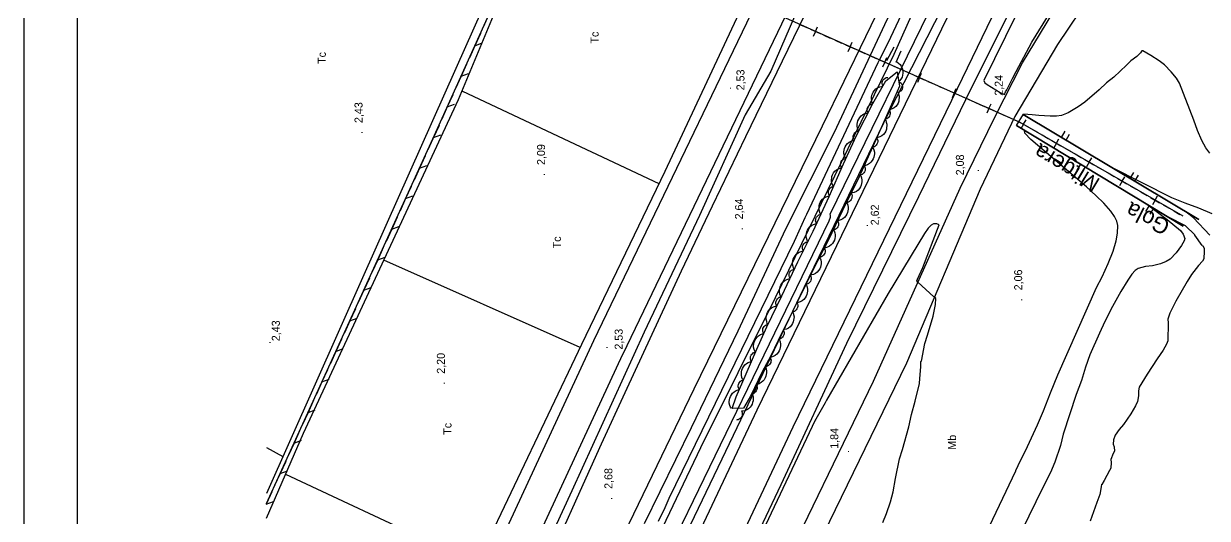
# Model space of a CAD drawing. Extents: x 730854 to 731444, y 4378581 to 4379608.
# Drawn here: x 730854.5 to 731076.4, y 4378956 to 4379048.6 of the extents above; entities that cross this region are included whole.
import ezdxf

# ---------------------------------------------------------------- set-up
doc = ezdxf.new("R2010")
doc.units = 0
doc.linetypes.add('DASHED', pattern=[0])
doc.linetypes.add('HIDDEN', pattern=[0])
doc.layers.get('0').update_dxf_attribs({"linetype": 'CONTINUOUS'})
for name, color, linetype in [('1', 7, 'CONTINUOUS'), ('11', 7, 'CONTINUOUS'), ('14', 7, 'CONTINUOUS'), ('2', 7, 'CONTINUOUS'), ('24', 7, 'CONTINUOUS'), ('25', 7, 'CONTINUOUS'), ('29', 7, 'CONTINUOUS'), ('36', 7, 'CONTINUOUS'), ('44', 7, 'CONTINUOUS'), ('48', 7, 'CONTINUOUS'), ('50', 7, 'CONTINUOUS'), ('51', 7, 'CONTINUOUS'), ('53', 7, 'CONTINUOUS'), ('56', 7, 'CONTINUOUS'), ('8', 7, 'CONTINUOUS'), ('9', 7, 'CONTINUOUS'), ('PATTERN_CLASS', 7, 'CONTINUOUS')]:
    doc.layers.add(name, color=color, linetype=linetype)

msp = doc.modelspace()

# ---------------------------------------------------------------- linework, layer by layer
at = {"layer": '1', "color": 0, "linetype": 'CONTINUOUS'}
for p, q in [((731074.82, 4379011.92), (731041.88, 4379031.63)), ((731040.66, 4379029.58), (731071.9, 4379010.71)), ((731049.08, 4379027.32), (731049.76, 4379028.47)), ((731049.93, 4379026.81), (731050.61, 4379027.95)), ((731052.65, 4379022.34), (731051.96, 4379021.2)), ((731053.5, 4379021.82), (731052.81, 4379020.69)), ((731061.95, 4379019.62), (731062.63, 4379020.76)), ((731062.8, 4379019.11), (731063.49, 4379020.25)), ((731065.49, 4379014.58), (731064.8, 4379013.45)), ((731066.34, 4379014.07), (731065.65, 4379012.93))]:
    msp.add_line(p, q, dxfattribs=at)
at = {"layer": '11', "color": 0, "linetype": 'CONTINUOUS'}
for p, q in [((730966.82, 4378986.66), (731006.11, 4379068.29)), ((730939.84, 4378928.53), (730966.85, 4378986.73))]:
    msp.add_line(p, q, dxfattribs=at)
msp.add_lwpolyline([(730934.4, 4378931.06), (730961.41, 4378989.26), (731000.7, 4379070.89)], dxfattribs=at)
at = {"layer": '14', "color": 0, "linetype": 'CONTINUOUS'}
for points in [[(731165.68, 4379363.71), (731123.98, 4379277.35), (731092.5, 4379212.29), (731060.73, 4379146.06), (731028.61, 4379079.71), (731004.18, 4379029.44), (730980.14, 4378980.16), (730956.62, 4378931.48), (730940.35, 4378897.28)], [(731161.49, 4379326.58), (731130.56, 4379262.41), (731106.65, 4379212.84), (731085.35, 4379169.19), (731057.22, 4379110.87), (731022.79, 4379039.71), (730991.97, 4378976.23), (730961.91, 4378912.55)], [(731168.25, 4379323.32), (731137.32, 4379259.15), (731113.4, 4379209.57), (731092.1, 4379165.92), (731063.97, 4379107.61), (731029.54, 4379036.44), (730998.73, 4378973), (730968.69, 4378909.35)], [(730955.02, 4378952.52), (730958.81, 4378961.06), (730962.82, 4378969.9), (730967.25, 4378979.54), (730972.31, 4378990.48), (730977.84, 4379002.31), (730983.67, 4379014.53), (730989.92, 4379027.51), (730996.77, 4379041.69), (731004.25, 4379057.19), (731012.22, 4379073.82), (731020.22, 4379090.58), (731027.8, 4379106.48), (731034.96, 4379121.44), (731041.73, 4379135.41), (731047.74, 4379147.65), (731052.65, 4379157.55), (731056.64, 4379165.61), (731060.01, 4379172.56), (731063.06, 4379178.98), (731065.85, 4379185.04), (731067.65, 4379189.29)]]:
    msp.add_lwpolyline(points, dxfattribs=at)
at = {"layer": '2', "color": 0, "linetype": 'CONTINUOUS'}
for p, q in [((731016.34, 4379041.71), (731017.73, 4379044.28)), ((731018.93, 4379043.5), (731017.99, 4379041.35)), ((731040.64, 4379029.55), (731041.93, 4379031.71))]:
    msp.add_line(p, q, dxfattribs=at)
at = {"layer": '24', "color": 0, "linetype": 'CONTINUOUS'}
for points in [[(731075.47, 4379007.09), (731074.08, 4379009.03), (731074.09, 4379009.05), (731072.34, 4379010.76), (731072.33, 4379010.77), (731069.16, 4379012.37)], [(731076.91, 4379009.01), (731073.83, 4379012.27), (731073.82, 4379012.27), (731072.42, 4379013.36)], [(731075.47, 4379007.09), (731075.58, 4379007.02), (731075.81, 4379006.57), (731075.85, 4379005.98), (731075.75, 4379004.56), (731075.49, 4379004.13), (731074.75, 4379003.31), (731073.47, 4379001.66), (731072.66, 4379000.32), (731070.51, 4378996.61), (731069.38, 4378994.39), (731069.04, 4378993.28), (731069.05, 4378992.55), (731069, 4378989.19), (731068.76, 4378988.57), (731068.13, 4378987.48), (731067, 4378985.84), (731065.12, 4378982.96), (731063.65, 4378980.5), (731063.51, 4378979.82), (731063.53, 4378978.87), (731063.34, 4378977.86), (731062.95, 4378977.01), (731062.08, 4378975.54), (731060.73, 4378973.53), (731059.87, 4378972.6), (731059.16, 4378971.53), (731058.83, 4378970.65), (731058.76, 4378969.83), (731058.95, 4378969.34), (731059.03, 4378968.52), (731058.77, 4378968.08), (731058.33, 4378966.94), (731058.39, 4378966.42), (731058.31, 4378965.34), (731058.05, 4378964.91), (731057.08, 4378963.01), (731056.62, 4378962.28), (731056.58, 4378962.32), (731056.54, 4378961.82), (731056.24, 4378960.42), (731055.73, 4378958.9), (731054.48, 4378955.41)]]:
    msp.add_lwpolyline(points, dxfattribs=at)
at = {"layer": '25', "color": 0, "linetype": 'HIDDEN'}
msp.add_lwpolyline([(730952.85, 4378908.13), (730964.58, 4378933.85), (730981.43, 4378969.25), (730995.44, 4378997.31), (731017.73, 4379042.92), (731028.85, 4379067.8), (731039.36, 4379088.59), (731052.05, 4379113.94), (731064.09, 4379138.82), (731078.41, 4379169.88), (731093.27, 4379200.04), (731110.92, 4379236.38), (731132.75, 4379280.9), (731141.61, 4379300.67), (731156.14, 4379329.29)], dxfattribs=at)
at = {"layer": '29', "color": 0, "linetype": 'CONTINUOUS'}
for p, q in [((730941.68, 4379050.24), (730940.66, 4379047.96)), ((730940.13, 4379046.79), (730939.1, 4379044.51)), ((730939.1, 4379044.51), (730938.07, 4379042.23)), ((730939.1, 4379044.51), (730940.46, 4379045.02)), ((730937.54, 4379041.05), (730936.51, 4379038.77)), ((730936.51, 4379038.77), (730935.49, 4379036.49)), ((730936.51, 4379038.77), (730937.87, 4379039.28)), ((730934.95, 4379035.31), (730933.93, 4379033.03)), ((730933.93, 4379033.03), (730932.9, 4379030.76)), ((730933.93, 4379033.03), (730935.29, 4379033.55)), ((730932.37, 4379029.58), (730931.34, 4379027.3)), ((730931.34, 4379027.3), (730932.7, 4379027.81)), ((730929.77, 4379023.85), (730928.73, 4379021.57)), ((730928.73, 4379021.57), (730927.69, 4379019.3)), ((730928.73, 4379021.57), (730930.09, 4379022.08)), ((730927.15, 4379018.13), (730926.11, 4379015.85)), ((730926.11, 4379015.85), (730925.08, 4379013.58)), ((730926.11, 4379015.85), (730927.48, 4379016.36)), ((730924.54, 4379012.4), (730923.5, 4379010.13)), ((730923.5, 4379010.13), (730922.46, 4379007.85)), ((730923.5, 4379010.13), (730924.86, 4379010.64)), ((730921.93, 4379006.68), (730920.89, 4379004.4)), ((730920.89, 4379004.4), (730919.85, 4379002.13)), ((730920.89, 4379004.4), (730922.25, 4379004.91)), ((730919.31, 4379000.96), (730918.27, 4378998.68)), ((730918.27, 4378998.68), (730917.23, 4378996.41)), ((730918.27, 4378998.68), (730919.63, 4378999.19)), ((730916.7, 4378995.23), (730915.66, 4378992.96)), ((730915.66, 4378992.96), (730914.62, 4378990.68)), ((730915.66, 4378992.96), (730917.02, 4378993.47)), ((730914.08, 4378989.51), (730913.05, 4378987.23)), ((730913.05, 4378987.23), (730914.41, 4378987.74)), ((730913.05, 4378987.23), (730912.01, 4378984.96)), ((730911.47, 4378983.78), (730910.43, 4378981.51)), ((730910.43, 4378981.51), (730909.39, 4378979.24)), ((730910.43, 4378981.51), (730911.79, 4378982.02)), ((730908.86, 4378978.06), (730907.82, 4378975.79)), ((730907.82, 4378975.79), (730906.78, 4378973.51)), ((730907.82, 4378975.79), (730909.18, 4378976.29)), ((730906.24, 4378972.34), (730905.2, 4378970.06)), ((730905.2, 4378970.06), (730904.17, 4378967.79)), ((730905.2, 4378970.06), (730906.56, 4378970.57)), ((730903.63, 4378966.61), (730902.59, 4378964.34)), ((730902.59, 4378964.34), (730901.54, 4378962.07)), ((730902.59, 4378964.34), (730903.95, 4378964.85)), ((730899.95, 4378958.63), (730901.32, 4378959.13)), ((730901, 4378960.9), (730900, 4378958.73))]:
    msp.add_line(p, q, dxfattribs=at)
msp.add_lwpolyline([(730931.34, 4379027.3), (730931.22, 4379027.03), (730930.3, 4379025.02)], dxfattribs=at)
at = {"layer": '44', "color": 0, "linetype": 'CONTINUOUS'}
for points in [[(731158.56, 4379326.09), (731158.64, 4379326), (731158.39, 4379325.56), (731157.21, 4379323.21), (731154.36, 4379317.31), (731005.65, 4379012.9), (731005.73, 4379012.82), (731005.7, 4379012.31), (731005.43, 4379011.62), (731004.48, 4379009.59), (730963.69, 4378925.61)], [(730973.5, 4378955.39), (730974.76, 4378958), (730975.5, 4378959.75), (730998.99, 4379007.86), (730999.34, 4379008.59), (731001.04, 4379012.31), (731001.33, 4379012.92), (731014.7, 4379041.35), (731015.04, 4379041.98), (731016.56, 4379045.03), (731019.1, 4379050.34), (731019.76, 4379051.8), (731038.36, 4379089.73), (731038.91, 4379090.85), (731039.49, 4379092.06), (731062.98, 4379141.34), (731063.34, 4379142.19), (731065.12, 4379146.33), (731083.81, 4379185.67), (731084.29, 4379186.53), (731105.67, 4379231.48)], [(731048.73, 4379066.83), (731034.52, 4379038), (731034.71, 4379037.53), (731035.13, 4379037.25), (731037.56, 4379035.77), (731038.41, 4379035.39), (731038.6, 4379035.89), (731038.86, 4379036.27), (731039.49, 4379037.6), (731039.87, 4379038.36), (731040.57, 4379039.69), (731043.54, 4379045.2), (731050.38, 4379056.35)], [(731076.87, 4379024.38), (731076.14, 4379025.4), (731075.41, 4379026.73), (731074.57, 4379028.61), (731073.86, 4379030.57), (731071.22, 4379037.46), (731070.63, 4379038.42), (731069.67, 4379039.62), (731068.42, 4379040.91), (731067.4, 4379041.67), (731065.81, 4379042.67), (731064.31, 4379043.57), (731064.17, 4379043.57), (731063.89, 4379043.15), (731063.18, 4379042.46), (731062.09, 4379041.69), (731061.25, 4379040.86), (731058.89, 4379038.63), (731057.5, 4379037.55), (731056.12, 4379036.27), (731053.47, 4379033.92), (731052.23, 4379033.07), (731050.31, 4379031.94), (731049.06, 4379031.42), (731048.12, 4379031.28), (731046.97, 4379031.3), (731044.8, 4379031.46), (731043.6, 4379031.57), (731041.93, 4379031.71)], [(731012.95, 4378906.96), (731040.51, 4378964.83), (731040.52, 4378964.94), (731040.94, 4378965.84), (731042.7, 4378969.42), (731044.6, 4378973.48), (731045.68, 4378976.08), (731047.02, 4378979.48), (731048.42, 4378982.82), (731055.63, 4378999.21), (731056.68, 4379001.23), (731057.83, 4379003.71), (731058.76, 4379006.04), (731059.34, 4379007.92), (731059.6, 4379009.41), (731059.65, 4379010.83), (731059.46, 4379011.61), (731059.02, 4379012.5), (731058.3, 4379013.5), (731057.02, 4379015), (731055.61, 4379016.4), (731053.77, 4379018.04), (731043.3, 4379026.91), (731042.2, 4379028.15), (731042.15, 4379028.68)], [(731058.44, 4379021.72), (731069.72, 4379016.05), (731072.22, 4379015.04), (731074.76, 4379014.13), (731077.27, 4379013.07)], [(731065.29, 4379014.7), (731068.92, 4379011.92), (731071.4, 4379009.9), (731071.92, 4379009.19), (731072.23, 4379008.4), (731072.07, 4379007.92), (731071.56, 4379007.06), (731070.56, 4379005.71), (731069.45, 4379004.53), (731068.7, 4379004.06), (731067.62, 4379003.63), (731066.16, 4379003.25), (731064.85, 4379003.11), (731063.46, 4379002.76), (731062.92, 4379002.39), (731062.27, 4379001.69), (731061.53, 4379000.6), (731060.23, 4378998.44), (731058.64, 4378995.64), (731057.18, 4378992.86), (731056.19, 4378990.67), (731054.42, 4378986.56), (731053.57, 4378984.25), (731052.81, 4378981.8), (731051.86, 4378979.12), (731049.38, 4378971.71), (731048.9, 4378969.58), (731047.86, 4378966.44), (731047.03, 4378964.51), (731045.65, 4378961.82), (731032.13, 4378934.23)], [(731015.58, 4378955.16), (731016.29, 4378956.86), (731017.04, 4378959.06), (731017.49, 4378960.91), (731017.96, 4378963.41), (731018.72, 4378967.08), (731019.26, 4378968.86), (731020.46, 4378973.1), (731020.97, 4378975.41), (731021.65, 4378977.88), (731022.48, 4378981.21), (731022.5, 4378982.17), (731022.7, 4378984.34), (731022.72, 4378985.32), (731022.84, 4378985.42), (731023.48, 4378988.71), (731023.97, 4378990.29), (731024.99, 4378993.82), (731025.48, 4378996.04), (731025.5, 4378997.11), (731025.13, 4378997.46), (731022.14, 4379000.17), (731021.97, 4379000.45), (731022.08, 4379000.76), (731023.07, 4379002.97), (731026.17, 4379010.92), (731025.69, 4379011.13), (731025.1, 4379011.12), (731024.65, 4379010.88), (731024.08, 4379010.31), (731023.4, 4379009.33), (731022.13, 4379007.26), (731016.6, 4378998.07), (731005.05, 4378978.07), (731004.78, 4378977.62), (731003.03, 4378974.55), (731002.91, 4378974.33), (730993.03, 4378953.48)]]:
    msp.add_lwpolyline(points, dxfattribs=at)
at = {"layer": '51', "color": 0, "linetype": 'CONTINUOUS'}
for p, q in [((730936.75, 4379036), (730973.61, 4379018.68)), ((730958.84, 4378987.95), (730922.05, 4379004.34)), ((730900, 4378969.25), (730903.07, 4378967.52)), ((730903.61, 4378964.22), (730939.46, 4378947.47))]:
    msp.add_line(p, q, dxfattribs=at)
for points in [[(730900, 4379096.65), (730914.78, 4379088.27), (730938.98, 4379074.17), (730948.26, 4379068.87), (730935.55, 4379040.26), (730918.02, 4379001.02), (730900, 4378960.63)], [(730945.7, 4379057.73), (730951.57, 4379068.73), (730953.1, 4379068.28), (730961.98, 4379065.15), (730968.97, 4379062.14), (730975.09, 4379058.81), (730980.79, 4379055.85), (730985.22, 4379053.63), (730989.1, 4379051.63), (730974.69, 4379020.92), (730959.11, 4378988.51), (730940.12, 4378948.81), (730927.71, 4378923.38), (730919.74, 4378908.62), (730900, 4378919.55)], [(730900, 4378956), (730906.99, 4378971.89), (730936.02, 4379034.42), (730945.7, 4379057.73)]]:
    msp.add_lwpolyline(points, dxfattribs=at)
at = {"layer": '53', "color": 0, "linetype": 'CONTINUOUS'}
for points in [[(731018.01, 4379041.57), (731018.23, 4379041.48), (731018.51, 4379041.25), (731018.82, 4379040.96), (731018.99, 4379040.69), (731019.12, 4379040.4), (731019.25, 4379040.1), (731019.32, 4379039.76), (731019.33, 4379039.39), (731019.3, 4379039), (731019.18, 4379038.63), (731018.98, 4379038.24), (731018.75, 4379037.96), (731018.56, 4379037.8), (731018.79, 4379037.65), (731019.01, 4379037.46), (731019.12, 4379037.27), (731019.21, 4379037.09), (731019.25, 4379036.83), (731019.24, 4379036.6), (731019.2, 4379036.36), (731019.12, 4379036.15), (731018.96, 4379036.02), (731018.85, 4379035.91)], [(731013.69, 4379033.6), (731013.58, 4379033.8), (731013.49, 4379034.16), (731013.43, 4379034.58), (731013.46, 4379034.89), (731013.54, 4379035.21), (731013.63, 4379035.52), (731013.78, 4379035.83), (731014, 4379036.13), (731014.27, 4379036.41), (731014.59, 4379036.63), (731014.99, 4379036.81), (731015.35, 4379036.89), (731015.6, 4379036.9), (731015.5, 4379037.16), (731015.45, 4379037.44), (731015.48, 4379037.66), (731015.53, 4379037.86), (731015.66, 4379038.09), (731015.8, 4379038.26), (731015.99, 4379038.43), (731016.18, 4379038.54), (731016.38, 4379038.55), (731016.54, 4379038.56)], [(731018.29, 4379035.98), (731018.43, 4379035.79), (731018.55, 4379035.45), (731018.65, 4379035.04), (731018.65, 4379034.72), (731018.61, 4379034.4), (731018.56, 4379034.09), (731018.44, 4379033.76), (731018.25, 4379033.43), (731018.01, 4379033.12), (731017.72, 4379032.87), (731017.34, 4379032.66), (731016.99, 4379032.54), (731016.75, 4379032.5), (731016.87, 4379032.25), (731016.95, 4379031.97), (731016.94, 4379031.76), (731016.92, 4379031.55), (731016.81, 4379031.31), (731016.69, 4379031.13), (731016.52, 4379030.94), (731016.34, 4379030.81), (731016.14, 4379030.78), (731015.99, 4379030.75)], [(731011.07, 4379028.52), (731010.94, 4379028.71), (731010.85, 4379029.07), (731010.77, 4379029.48), (731010.78, 4379029.8), (731010.85, 4379030.12), (731010.92, 4379030.43), (731011.06, 4379030.75), (731011.27, 4379031.06), (731011.52, 4379031.35), (731011.83, 4379031.59), (731012.22, 4379031.78), (731012.58, 4379031.88), (731012.82, 4379031.9), (731012.72, 4379032.15), (731012.65, 4379032.44), (731012.67, 4379032.65), (731012.71, 4379032.85), (731012.83, 4379033.09), (731012.97, 4379033.26), (731013.15, 4379033.44), (731013.33, 4379033.56), (731013.54, 4379033.58), (731013.69, 4379033.6)], [(731015.98, 4379030.75), (731016.12, 4379030.56), (731016.23, 4379030.21), (731016.34, 4379029.81), (731016.34, 4379029.49), (731016.29, 4379029.17), (731016.24, 4379028.85), (731016.12, 4379028.52), (731015.93, 4379028.2), (731015.69, 4379027.89), (731015.4, 4379027.64), (731015.02, 4379027.43), (731014.67, 4379027.31), (731014.42, 4379027.28), (731014.54, 4379027.03), (731014.63, 4379026.75), (731014.62, 4379026.53), (731014.59, 4379026.33), (731014.48, 4379026.09), (731014.36, 4379025.9), (731014.19, 4379025.72), (731014.01, 4379025.59), (731013.81, 4379025.56), (731013.65, 4379025.53)], [(731008.64, 4379023.34), (731008.5, 4379023.53), (731008.39, 4379023.88), (731008.29, 4379024.29), (731008.3, 4379024.61), (731008.34, 4379024.93), (731008.4, 4379025.24), (731008.53, 4379025.57), (731008.72, 4379025.89), (731008.96, 4379026.2), (731009.26, 4379026.44), (731009.64, 4379026.65), (731009.99, 4379026.77), (731010.24, 4379026.8), (731010.12, 4379027.05), (731010.04, 4379027.33), (731010.05, 4379027.54), (731010.08, 4379027.75), (731010.19, 4379027.98), (731010.32, 4379028.17), (731010.49, 4379028.35), (731010.67, 4379028.48), (731010.87, 4379028.51), (731011.03, 4379028.53)], [(731013.65, 4379025.53), (731013.79, 4379025.34), (731013.91, 4379024.99), (731014.01, 4379024.58), (731014.01, 4379024.26), (731013.97, 4379023.94), (731013.91, 4379023.63), (731013.79, 4379023.3), (731013.6, 4379022.98), (731013.36, 4379022.67), (731013.07, 4379022.42), (731012.68, 4379022.2), (731012.34, 4379022.08), (731012.09, 4379022.05), (731012.21, 4379021.8), (731012.29, 4379021.52), (731012.29, 4379021.31), (731012.26, 4379021.1), (731012.15, 4379020.86), (731012.03, 4379020.68), (731011.86, 4379020.49), (731011.68, 4379020.36), (731011.48, 4379020.33), (731011.32, 4379020.3)], [(731006.32, 4379018.11), (731006.19, 4379018.3), (731006.07, 4379018.65), (731005.96, 4379019.05), (731005.96, 4379019.37), (731006, 4379019.69), (731006.05, 4379020.01), (731006.17, 4379020.34), (731006.36, 4379020.66), (731006.59, 4379020.97), (731006.89, 4379021.22), (731007.27, 4379021.44), (731007.62, 4379021.56), (731007.86, 4379021.59), (731007.74, 4379021.84), (731007.65, 4379022.12), (731007.66, 4379022.34), (731007.69, 4379022.54), (731007.79, 4379022.78), (731007.92, 4379022.97), (731008.09, 4379023.15), (731008.26, 4379023.28), (731008.46, 4379023.32), (731008.62, 4379023.35)], [(731011.34, 4379020.3), (731011.46, 4379020.1), (731011.57, 4379019.75), (731011.65, 4379019.34), (731011.64, 4379019.02), (731011.58, 4379018.7), (731011.52, 4379018.39), (731011.38, 4379018.07), (731011.18, 4379017.75), (731010.93, 4379017.45), (731010.62, 4379017.21), (731010.23, 4379017.02), (731009.88, 4379016.91), (731009.63, 4379016.89), (731009.74, 4379016.63), (731009.82, 4379016.35), (731009.8, 4379016.14), (731009.76, 4379015.93), (731009.65, 4379015.7), (731009.51, 4379015.52), (731009.34, 4379015.34), (731009.15, 4379015.22), (731008.95, 4379015.2), (731008.8, 4379015.17)], [(731003.96, 4379012.9), (731003.83, 4379013.09), (731003.72, 4379013.44), (731003.62, 4379013.85), (731003.62, 4379014.17), (731003.67, 4379014.49), (731003.73, 4379014.8), (731003.85, 4379015.13), (731004.05, 4379015.45), (731004.29, 4379015.75), (731004.59, 4379016), (731004.97, 4379016.21), (731005.32, 4379016.32), (731005.56, 4379016.35), (731005.45, 4379016.61), (731005.37, 4379016.89), (731005.38, 4379017.1), (731005.41, 4379017.31), (731005.52, 4379017.54), (731005.65, 4379017.73), (731005.82, 4379017.91), (731006, 4379018.04), (731006.2, 4379018.07), (731006.35, 4379018.09)], [(731008.78, 4379015.18), (731008.91, 4379014.99), (731009.01, 4379014.63), (731009.11, 4379014.22), (731009.1, 4379013.91), (731009.04, 4379013.59), (731008.98, 4379013.27), (731008.85, 4379012.95), (731008.65, 4379012.63), (731008.4, 4379012.33), (731008.1, 4379012.09), (731007.71, 4379011.89), (731007.36, 4379011.78), (731007.11, 4379011.75), (731007.22, 4379011.5), (731007.3, 4379011.22), (731007.28, 4379011), (731007.25, 4379010.8), (731007.14, 4379010.56), (731007.01, 4379010.38), (731006.83, 4379010.2), (731006.65, 4379010.08), (731006.45, 4379010.05), (731006.29, 4379010.03)], [(731001.57, 4379007.7), (731001.44, 4379007.9), (731001.32, 4379008.25), (731001.22, 4379008.65), (731001.23, 4379008.97), (731001.27, 4379009.29), (731001.33, 4379009.61), (731001.46, 4379009.93), (731001.65, 4379010.25), (731001.89, 4379010.56), (731002.19, 4379010.81), (731002.58, 4379011.02), (731002.93, 4379011.13), (731003.17, 4379011.16), (731003.06, 4379011.41), (731002.97, 4379011.69), (731002.99, 4379011.91), (731003.01, 4379012.11), (731003.12, 4379012.35), (731003.25, 4379012.53), (731003.43, 4379012.72), (731003.6, 4379012.84), (731003.81, 4379012.87), (731003.96, 4379012.9)], [(731006.33, 4379010.01), (731006.46, 4379009.81), (731006.56, 4379009.46), (731006.64, 4379009.04), (731006.62, 4379008.73), (731006.56, 4379008.41), (731006.49, 4379008.1), (731006.35, 4379007.78), (731006.15, 4379007.47), (731005.89, 4379007.17), (731005.58, 4379006.93), (731005.19, 4379006.74), (731004.84, 4379006.64), (731004.59, 4379006.62), (731004.7, 4379006.36), (731004.77, 4379006.08), (731004.75, 4379005.87), (731004.71, 4379005.66), (731004.59, 4379005.43), (731004.45, 4379005.25), (731004.27, 4379005.08), (731004.09, 4379004.96), (731003.89, 4379004.94), (731003.73, 4379004.91)], [(730998.98, 4379002.6), (730998.85, 4379002.8), (730998.75, 4379003.15), (730998.66, 4379003.56), (730998.67, 4379003.88), (730998.73, 4379004.2), (730998.8, 4379004.51), (730998.93, 4379004.83), (730999.13, 4379005.15), (730999.38, 4379005.45), (730999.69, 4379005.69), (731000.08, 4379005.88), (731000.43, 4379005.99), (731000.68, 4379006.01), (731000.57, 4379006.27), (731000.49, 4379006.55), (731000.51, 4379006.76), (731000.55, 4379006.97), (731000.66, 4379007.2), (731000.79, 4379007.38), (731000.97, 4379007.56), (731001.15, 4379007.68), (731001.36, 4379007.71), (731001.51, 4379007.73)], [(731003.73, 4379004.91), (731003.85, 4379004.72), (731003.95, 4379004.36), (731004.04, 4379003.95), (731004.02, 4379003.63), (731003.96, 4379003.32), (731003.89, 4379003), (731003.75, 4379002.68), (731003.54, 4379002.37), (731003.29, 4379002.07), (731002.98, 4379001.84), (731002.59, 4379001.65), (731002.23, 4379001.55), (731001.99, 4379001.53), (731002.09, 4379001.27), (731002.16, 4379000.99), (731002.14, 4379000.77), (731002.11, 4379000.57), (731001.99, 4379000.34), (731001.85, 4379000.16), (731001.67, 4378999.98), (731001.49, 4378999.86), (731001.28, 4378999.84), (731001.13, 4378999.82)], [(730996.53, 4378997.43), (730996.4, 4378997.63), (730996.29, 4378997.98), (730996.2, 4378998.39), (730996.21, 4378998.71), (730996.26, 4378999.03), (730996.32, 4378999.34), (730996.45, 4378999.66), (730996.65, 4378999.98), (730996.89, 4379000.28), (730997.2, 4379000.53), (730997.58, 4379000.73), (730997.93, 4379000.84), (730998.18, 4379000.87), (730998.07, 4379001.12), (730997.99, 4379001.4), (730998.01, 4379001.61), (730998.04, 4379001.82), (730998.15, 4379002.05), (730998.28, 4379002.24), (730998.46, 4379002.42), (730998.64, 4379002.54), (730998.84, 4379002.57), (730999, 4379002.59)], [(731001.16, 4378999.8), (731001.29, 4378999.61), (731001.39, 4378999.26), (731001.48, 4378998.84), (731001.47, 4378998.53), (731001.41, 4378998.21), (731001.35, 4378997.9), (731001.21, 4378997.57), (731001.01, 4378997.26), (731000.76, 4378996.96), (731000.45, 4378996.72), (731000.07, 4378996.52), (730999.71, 4378996.42), (730999.47, 4378996.39), (730999.58, 4378996.14), (730999.65, 4378995.86), (730999.63, 4378995.64), (730999.6, 4378995.44), (730999.48, 4378995.2), (730999.35, 4378995.02), (730999.17, 4378994.84), (730998.99, 4378994.72), (730998.79, 4378994.7), (730998.63, 4378994.67)], [(730994.05, 4378992.28), (730993.92, 4378992.47), (730993.81, 4378992.83), (730993.72, 4378993.24), (730993.73, 4378993.55), (730993.78, 4378993.87), (730993.84, 4378994.19), (730993.98, 4378994.51), (730994.17, 4378994.83), (730994.42, 4378995.13), (730994.72, 4378995.37), (730995.11, 4378995.57), (730995.46, 4378995.68), (730995.71, 4378995.71), (730995.6, 4378995.96), (730995.52, 4378996.24), (730995.53, 4378996.46), (730995.57, 4378996.66), (730995.68, 4378996.9), (730995.81, 4378997.08), (730995.99, 4378997.26), (730996.17, 4378997.38), (730996.37, 4378997.41), (730996.53, 4378997.43)], [(730998.62, 4378994.68), (730998.75, 4378994.48), (730998.85, 4378994.13), (730998.94, 4378993.72), (730998.92, 4378993.4), (730998.86, 4378993.08), (730998.8, 4378992.77), (730998.66, 4378992.45), (730998.46, 4378992.13), (730998.21, 4378991.84), (730997.9, 4378991.6), (730997.51, 4378991.4), (730997.16, 4378991.3), (730996.91, 4378991.28), (730997.02, 4378991.02), (730997.09, 4378990.74), (730997.07, 4378990.52), (730997.04, 4378990.32), (730996.92, 4378990.09), (730996.79, 4378989.91), (730996.61, 4378989.73), (730996.42, 4378989.61), (730996.22, 4378989.58), (730996.07, 4378989.56)], [(730991.7, 4378987.06), (730991.57, 4378987.25), (730991.45, 4378987.6), (730991.35, 4378988.01), (730991.35, 4378988.33), (730991.39, 4378988.65), (730991.44, 4378988.96), (730991.57, 4378989.29), (730991.76, 4378989.61), (730991.99, 4378989.92), (730992.29, 4378990.17), (730992.67, 4378990.39), (730993.02, 4378990.5), (730993.26, 4378990.54), (730993.15, 4378990.79), (730993.06, 4378991.07), (730993.07, 4378991.28), (730993.1, 4378991.49), (730993.2, 4378991.72), (730993.33, 4378991.91), (730993.5, 4378992.1), (730993.68, 4378992.22), (730993.88, 4378992.26), (730994.03, 4378992.29)], [(730996.09, 4378989.55), (730996.22, 4378989.36), (730996.32, 4378989.01), (730996.42, 4378988.6), (730996.41, 4378988.28), (730996.36, 4378987.96), (730996.3, 4378987.65), (730996.16, 4378987.32), (730995.97, 4378987.01), (730995.72, 4378986.7), (730995.42, 4378986.46), (730995.03, 4378986.25), (730994.68, 4378986.15), (730994.44, 4378986.12), (730994.55, 4378985.87), (730994.62, 4378985.59), (730994.61, 4378985.37), (730994.58, 4378985.16), (730994.47, 4378984.93), (730994.33, 4378984.75), (730994.16, 4378984.57), (730993.98, 4378984.44), (730993.78, 4378984.42), (730993.62, 4378984.39)], [(730989.43, 4378981.81), (730989.29, 4378982), (730989.17, 4378982.35), (730989.06, 4378982.76), (730989.06, 4378983.08), (730989.1, 4378983.4), (730989.15, 4378983.71), (730989.27, 4378984.04), (730989.46, 4378984.36), (730989.69, 4378984.68), (730989.99, 4378984.93), (730990.36, 4378985.15), (730990.71, 4378985.27), (730990.96, 4378985.3), (730990.83, 4378985.55), (730990.75, 4378985.83), (730990.75, 4378986.05), (730990.78, 4378986.25), (730990.88, 4378986.49), (730991.01, 4378986.68), (730991.18, 4378986.86), (730991.35, 4378987), (730991.55, 4378987.03), (730991.71, 4378987.06)], [(730993.45, 4378984.48), (730993.58, 4378984.28), (730993.69, 4378983.93), (730993.78, 4378983.52), (730993.78, 4378983.21), (730993.73, 4378982.89), (730993.67, 4378982.57), (730993.54, 4378982.25), (730993.34, 4378981.93), (730993.1, 4378981.63), (730992.8, 4378981.38), (730992.41, 4378981.18), (730992.06, 4378981.06), (730991.82, 4378981.04), (730991.93, 4378980.78), (730992.01, 4378980.5), (730991.99, 4378980.29), (730991.96, 4378980.08), (730991.85, 4378979.85), (730991.72, 4378979.67), (730991.55, 4378979.48), (730991.37, 4378979.36), (730991.17, 4378979.33), (730991.01, 4378979.3)], [(730987.16, 4378976.56), (730987.03, 4378976.75), (730986.91, 4378977.1), (730986.8, 4378977.5), (730986.79, 4378977.82), (730986.83, 4378978.14), (730986.88, 4378978.46), (730987, 4378978.79), (730987.19, 4378979.11), (730987.42, 4378979.42), (730987.71, 4378979.68), (730988.09, 4378979.9), (730988.44, 4378980.02), (730988.68, 4378980.05), (730988.56, 4378980.3), (730988.47, 4378980.58), (730988.48, 4378980.8), (730988.5, 4378981), (730988.61, 4378981.24), (730988.73, 4378981.43), (730988.9, 4378981.62), (730989.08, 4378981.75), (730989.28, 4378981.78), (730989.43, 4378981.81)], [(730991.05, 4378979.28), (730991.16, 4378979.08), (730991.24, 4378978.72), (730991.29, 4378978.3), (730991.25, 4378977.98), (730991.17, 4378977.67), (730991.08, 4378977.36), (730990.92, 4378977.05), (730990.7, 4378976.76), (730990.42, 4378976.48), (730990.1, 4378976.26), (730989.69, 4378976.1), (730989.33, 4378976.02), (730989.09, 4378976.02), (730989.18, 4378975.76), (730989.23, 4378975.47), (730989.19, 4378975.26), (730989.14, 4378975.05), (730989.01, 4378974.83), (730988.86, 4378974.66), (730988.67, 4378974.5), (730988.48, 4378974.39), (730988.27, 4378974.38), (730988.12, 4378974.37)]]:
    msp.add_lwpolyline(points, dxfattribs=at)
at = {"layer": '56', "color": 0, "linetype": 'CONTINUOUS'}
for p, q in [((731000.14, 4379048.43), (731001.34, 4379047.89)), ((731002.05, 4379047.58), (731003.83, 4379046.79)), ((731002.94, 4379047.18), (731003.32, 4379048.05)), ((731002.94, 4379047.18), (731002.53, 4379046.26)), ((731004.52, 4379046.48), (731005.72, 4379045.95)), ((731006.65, 4379045.54), (731007.85, 4379045.01)), ((731008.56, 4379044.69), (731010.34, 4379043.9)), ((731009.45, 4379044.3), (731009.04, 4379043.38)), ((731009.45, 4379044.3), (731009.83, 4379045.16)), ((731011.03, 4379043.6), (731012.23, 4379043.06)), ((731013.15, 4379042.66), (731014.36, 4379042.12)), ((731015.07, 4379041.81), (731016.85, 4379041.02)), ((731015.96, 4379041.41), (731015.55, 4379040.49)), ((731015.96, 4379041.41), (731016.34, 4379042.28)), ((731017.54, 4379040.71), (731018.74, 4379040.18)), ((731019.66, 4379039.77), (731020.87, 4379039.24)), ((731021.58, 4379038.92), (731023.36, 4379038.13)), ((731022.47, 4379038.53), (731022.85, 4379039.39)), ((731022.47, 4379038.53), (731022.06, 4379037.61)), ((731024.04, 4379037.83), (731025.25, 4379037.29)), ((731026.17, 4379036.88), (731027.38, 4379036.35)), ((731028.98, 4379035.64), (731029.36, 4379036.5)), ((731028.08, 4379036.04), (731029.87, 4379035.25)), ((731028.98, 4379035.64), (731028.57, 4379034.72)), ((731030.55, 4379034.94), (731031.76, 4379034.41)), ((731032.68, 4379034), (731033.88, 4379033.46)), ((731034.59, 4379033.15), (731036.38, 4379032.36)), ((731035.48, 4379032.76), (731035.08, 4379031.84)), ((731035.48, 4379032.76), (731035.87, 4379033.62)), ((731037.06, 4379032.06), (731038.27, 4379031.52)), ((731039.19, 4379031.11), (731040.39, 4379030.58)), ((731041.96, 4379029.8), (731041.46, 4379028.93)), ((731041.96, 4379029.8), (731042.43, 4379030.62)), ((731043.45, 4379028.94), (731044.6, 4379028.28)), ((731045.47, 4379027.78), (731046.61, 4379027.12)), ((731047.28, 4379026.73), (731048.97, 4379025.76)), ((731048.13, 4379026.25), (731047.62, 4379025.38)), ((731048.13, 4379026.25), (731048.6, 4379027.07)), ((731049.62, 4379025.38), (731050.76, 4379024.73)), ((731051.64, 4379024.22), (731052.78, 4379023.56)), ((731053.45, 4379023.18), (731055.14, 4379022.2)), ((731054.29, 4379022.69), (731054.77, 4379023.51)), ((731054.29, 4379022.69), (731053.79, 4379021.82)), ((731055.79, 4379021.83), (731056.93, 4379021.17)), ((731057.8, 4379020.67), (731058.94, 4379020.01)), ((731059.62, 4379019.62), (731061.3, 4379018.64)), ((731060.46, 4379019.13), (731059.96, 4379018.26)), ((731060.46, 4379019.13), (731060.93, 4379019.95)), ((731061.95, 4379018.27), (731063.1, 4379017.61)), ((731063.97, 4379017.11), (731065.11, 4379016.45)), ((731065.78, 4379016.06), (731067.47, 4379015.09)), ((731066.63, 4379015.57), (731066.13, 4379014.7)), ((731066.63, 4379015.57), (731067.1, 4379016.39)), ((731068.12, 4379014.71), (731069.26, 4379014.05)), ((731070.14, 4379013.55), (731071.28, 4379012.89))]:
    msp.add_line(p, q, dxfattribs=at)
msp.add_lwpolyline([(731041.1, 4379030.26), (731041.36, 4379030.15), (731042.8, 4379029.32)], dxfattribs=at)
at = {"layer": '8', "color": 0, "linetype": 'DASHED'}
msp.add_lwpolyline([(730995.04, 4378942.8), (731013.84, 4378981.67), (731030.1, 4379017.82), (731036.6, 4379031.13), (731041.78, 4379041.27), (731048.5, 4379052.42), (731053.18, 4379060.11), (731056.89, 4379066.67), (731060.35, 4379074.13), (731064.5, 4379082.96), (731068.27, 4379091.98), (731071.52, 4379101.44), (731075.98, 4379111.6), (731081.91, 4379122.96), (731086.49, 4379133.82), (731095.26, 4379152.15), (731103.2, 4379167.17), (731110.91, 4379182.44), (731118.35, 4379197.09), (731127.7, 4379213.42), (731134.85, 4379225.67), (731140.71, 4379235.92)], dxfattribs=at)
at = {"layer": '8', "color": 0, "linetype": 'CONTINUOUS'}
msp.add_lwpolyline([(731146.53, 4379235.17), (731139.5, 4379225.37), (731131.36, 4379212.03), (731125.83, 4379202.64), (731120.4, 4379192.09), (731116.08, 4379182.96), (731110.13, 4379171.27), (731105.18, 4379162.44), (731100.26, 4379152.26), (731095.01, 4379141.98), (731088.55, 4379129.04), (731083.44, 4379119.16), (731079.29, 4379110.41), (731076.17, 4379101.92), (731072.46, 4379091.62), (731070.23, 4379085.33), (731065.63, 4379074.94), (731060.5, 4379064.04), (731054.65, 4379054.16), (731048.34, 4379044.75), (731040.33, 4379031.23), (731033.84, 4379017.64), (731020.03, 4378985), (731003.31, 4378950.75)], dxfattribs=at)
at = {"layer": '9', "color": 0, "linetype": 'HIDDEN'}
for points in [[(730970.87, 4378955), (730979.7, 4378972.94), (730988.45, 4378991.05), (730997.4, 4379010.21), (731006.5, 4379028.28), (731015.94, 4379048.46), (731025.15, 4379067.59), (731032.89, 4379083.94), (731041, 4379100.83), (731047.7, 4379114.56), (731056.48, 4379133.16), (731066.01, 4379152.92), (731076.12, 4379174.03), (731086.69, 4379194.38), (731097.27, 4379215.67), (731105.76, 4379234.62), (731114.97, 4379254.33), (731125.14, 4379274.67), (731137.51, 4379301.21), (731145.65, 4379317.46), (731155.3, 4379338.09), (731165.92, 4379359.84)], [(731159.3, 4379326.61), (731149.88, 4379307.53), (731137.83, 4379282.67), (731126.16, 4379258.63), (731115.43, 4379236.66), (731102.61, 4379210.66), (731090.54, 4379184.86), (731075.99, 4379155.6), (731065.69, 4379133.15), (731054.78, 4379110.29), (731042.97, 4379086.46), (731026.72, 4379051.6), (731016.66, 4379031.94), (731000.8, 4378999.11), (730985.4, 4378967.01), (730971.29, 4378937.61), (730959.37, 4378911.75)], [(730972.31, 4378910.48), (730984.74, 4378937.48), (730996.5, 4378962.29), (731008.83, 4378988.75), (731022.35, 4379016.27), (731031.14, 4379034.42), (731043.76, 4379059.78), (731056.04, 4379084.76), (731066.72, 4379107.96), (731078.5, 4379132.35), (731090.15, 4379155.89), (731103.15, 4379182.96), (731112.69, 4379202.13), (731120.68, 4379219.71), (731131.54, 4379240.98), (731144.01, 4379266.48), (731152.53, 4379284.59), (731162.71, 4379306.28), (731169.95, 4379320.19)], [(731071.71, 4379201.89), (731071.76, 4379201.82), (731068.05, 4379192.42), (731062.7, 4379179.85), (731053.21, 4379162.09), (731043.84, 4379144.26), (731036.93, 4379128.96), (731029.58, 4379112.89), (731018.99, 4379091.98), (731011.78, 4379077.17), (731002.67, 4379058.42), (730994.61, 4379039.73), (730989.78, 4379031.53), (730981.22, 4379012.67), (730970.81, 4378990.81), (730957.25, 4378961.1), (730941.1, 4378925.94), (730930.97, 4378904.16)]]:
    msp.add_lwpolyline(points, dxfattribs=at)
at = {"layer": 'PATTERN_CLASS', "color": 0, "linetype": 'CONTINUOUS'}
for p, q in [((731041.88, 4379031.63), (731074.82, 4379011.92)), ((731071.9, 4379010.71), (731040.66, 4379029.58))]:
    msp.add_line(p, q, dxfattribs=at)
for points in [[(731071.87, 4379012.55), (731041.36, 4379030.15), (730991.74, 4379052.15), (730966.01, 4379064.25), (730950.57, 4379070.85), (730947.63, 4379071.22), (730900.22, 4379097.99)], [(730987.33, 4378976.51), (730987.32, 4378976.51), (730988.1, 4378978.73), (730989.96, 4378983.04), (730991.97, 4378987.66), (730993.83, 4378991.83), (730996.64, 4378997.67), (730999.66, 4379003.98), (731002.51, 4379009.75), (731005.51, 4379016.26), (731008.19, 4379022.37), (731010.63, 4379027.67), (731013.73, 4379033.67), (731016.16, 4379037.9), (731018.3, 4379039.61), (731018.7, 4379036.91), (731016.51, 4379031.94), (731013.95, 4379026.19), (731011.16, 4379019.94), (731008.04, 4379013.65), (731005.38, 4379008.14), (731002.41, 4379002.33), (730999.75, 4378996.94), (730996.63, 4378990.69), (730994.59, 4378986.42), (730992.95, 4378983.42), (730990.8, 4378978.86), (730989.43, 4378976.57), (730987.33, 4378976.51)]]:
    msp.add_lwpolyline(points, dxfattribs=at)
at = {"layer": 'PATTERN_CLASS', "color": 0, "linetype": 'DASHED'}
msp.add_lwpolyline([(730900, 4378958.73), (730902.59, 4378964.34), (730931.22, 4379027.03), (730950.47, 4379069.73)], dxfattribs=at)

# ---------------------------------------------------------------- texts
at = {"layer": '36', "color": 0, "linetype": 'CONTINUOUS'}
for s, p in [('Tc', (730962.29, 4379044.91)), ('Tc', (730911.15, 4379041.1)), ('Tc', (730955.23, 4379006.54)), ('Tc', (730934.71, 4378971.61)), ('Mb', (731029.31, 4378968.81))]:
    msp.add_text(s, height=1.5, rotation=90, dxfattribs=at).set_placement(p)
at = {"layer": '48', "color": 0, "linetype": 'CONTINUOUS'}
for s, p in [(' 2,53', (730989.64, 4379035.59)), (' 2,24', (731038.06, 4379034.57)), ('.', (730987.13, 4379036.28)), (' 2,43', (730918.03, 4379029.46)), ('.', (731034.5, 4379032.91)), ('.', (730918.03, 4379027.96)), (' 2,09', (730952.25, 4379021.6)), (' 2,08', (731030.78, 4379019.66)), ('.', (731033.6, 4379020.82)), ('.', (730952.25, 4379020.1)), (' 2,64', (730989.37, 4379011.4)), (' 2,62', (731014.83, 4379010.3)), ('.', (730989.37, 4379009.9)), ('.', (731012.79, 4379010.52)), (' 2,06', (731041.71, 4378998.11)), ('.', (731041.71, 4378996.61)), (' 2,43', (730902.52, 4378988.58)), (' 2,53', (730966.81, 4378987)), ('.', (730900.79, 4378988.64)), ('.', (730963.99, 4378987.69)), (' 2,20', (730933.47, 4378982.48)), ('.', (730933.47, 4378980.98)), (' 1,84', (731007.23, 4378968.42)), ('.', (731009.26, 4378968.17)), (' 2,68', (730964.88, 4378960.91)), ('.', (730964.88, 4378959.41))]:
    msp.add_text(s, height=1.5, rotation=90, dxfattribs=at).set_placement(p)
at = {"layer": '50', "color": 0, "linetype": 'CONTINUOUS'}
for s, rotation, p in [('Mitgera', 148.8666, (731056.53, 4379019.41)), ('Gola', 153.2185, (731069.69, 4379011.54))]:
    msp.add_text(s, height=3, rotation=rotation, dxfattribs=at).set_placement(p)

# ---------------------------------------------------------------- meshes
at = {"color": 0, "linetype": 'CONTINUOUS'}
mesh = msp.add_polyface(dxfattribs=at)
corners = [(730854.5, 4378581), (730854.5, 4378581), (730854.5, 4378771.96), (731162.5, 4378581), (730854.5, 4378946.49), (731444, 4378581), (730854.5, 4379607.5), (731444, 4379242.01), (731444, 4379607.5)]
mesh.append_faces([[corners[k] for k in face] for face in [(0, 1, 3, 2), (2, 3, 5, 4), (4, 5, 7, 6), (6, 7, 8, 8)]], dxfattribs={"vtx0": -1, "vtx2": -1, "color": 0})
mesh = msp.add_polyface(dxfattribs=at)
corners = [(730864.5, 4378591), (730864.5, 4378591), (730864.5, 4378775.76), (731162.5, 4378591), (730864.5, 4378944.09), (731434, 4378591), (730864.5, 4379411), (731434, 4379057.91), (731162.5, 4379411), (731434, 4379242.67), (731434, 4379411)]
mesh.append_faces([[corners[k] for k in face] for face in [(0, 1, 3, 2), (2, 3, 5, 4), (4, 5, 7, 6), (6, 7, 9, 8), (8, 9, 10, 10)]], dxfattribs={"vtx0": -1, "vtx2": -1, "color": 0})

doc.saveas('drawing.dxf')
